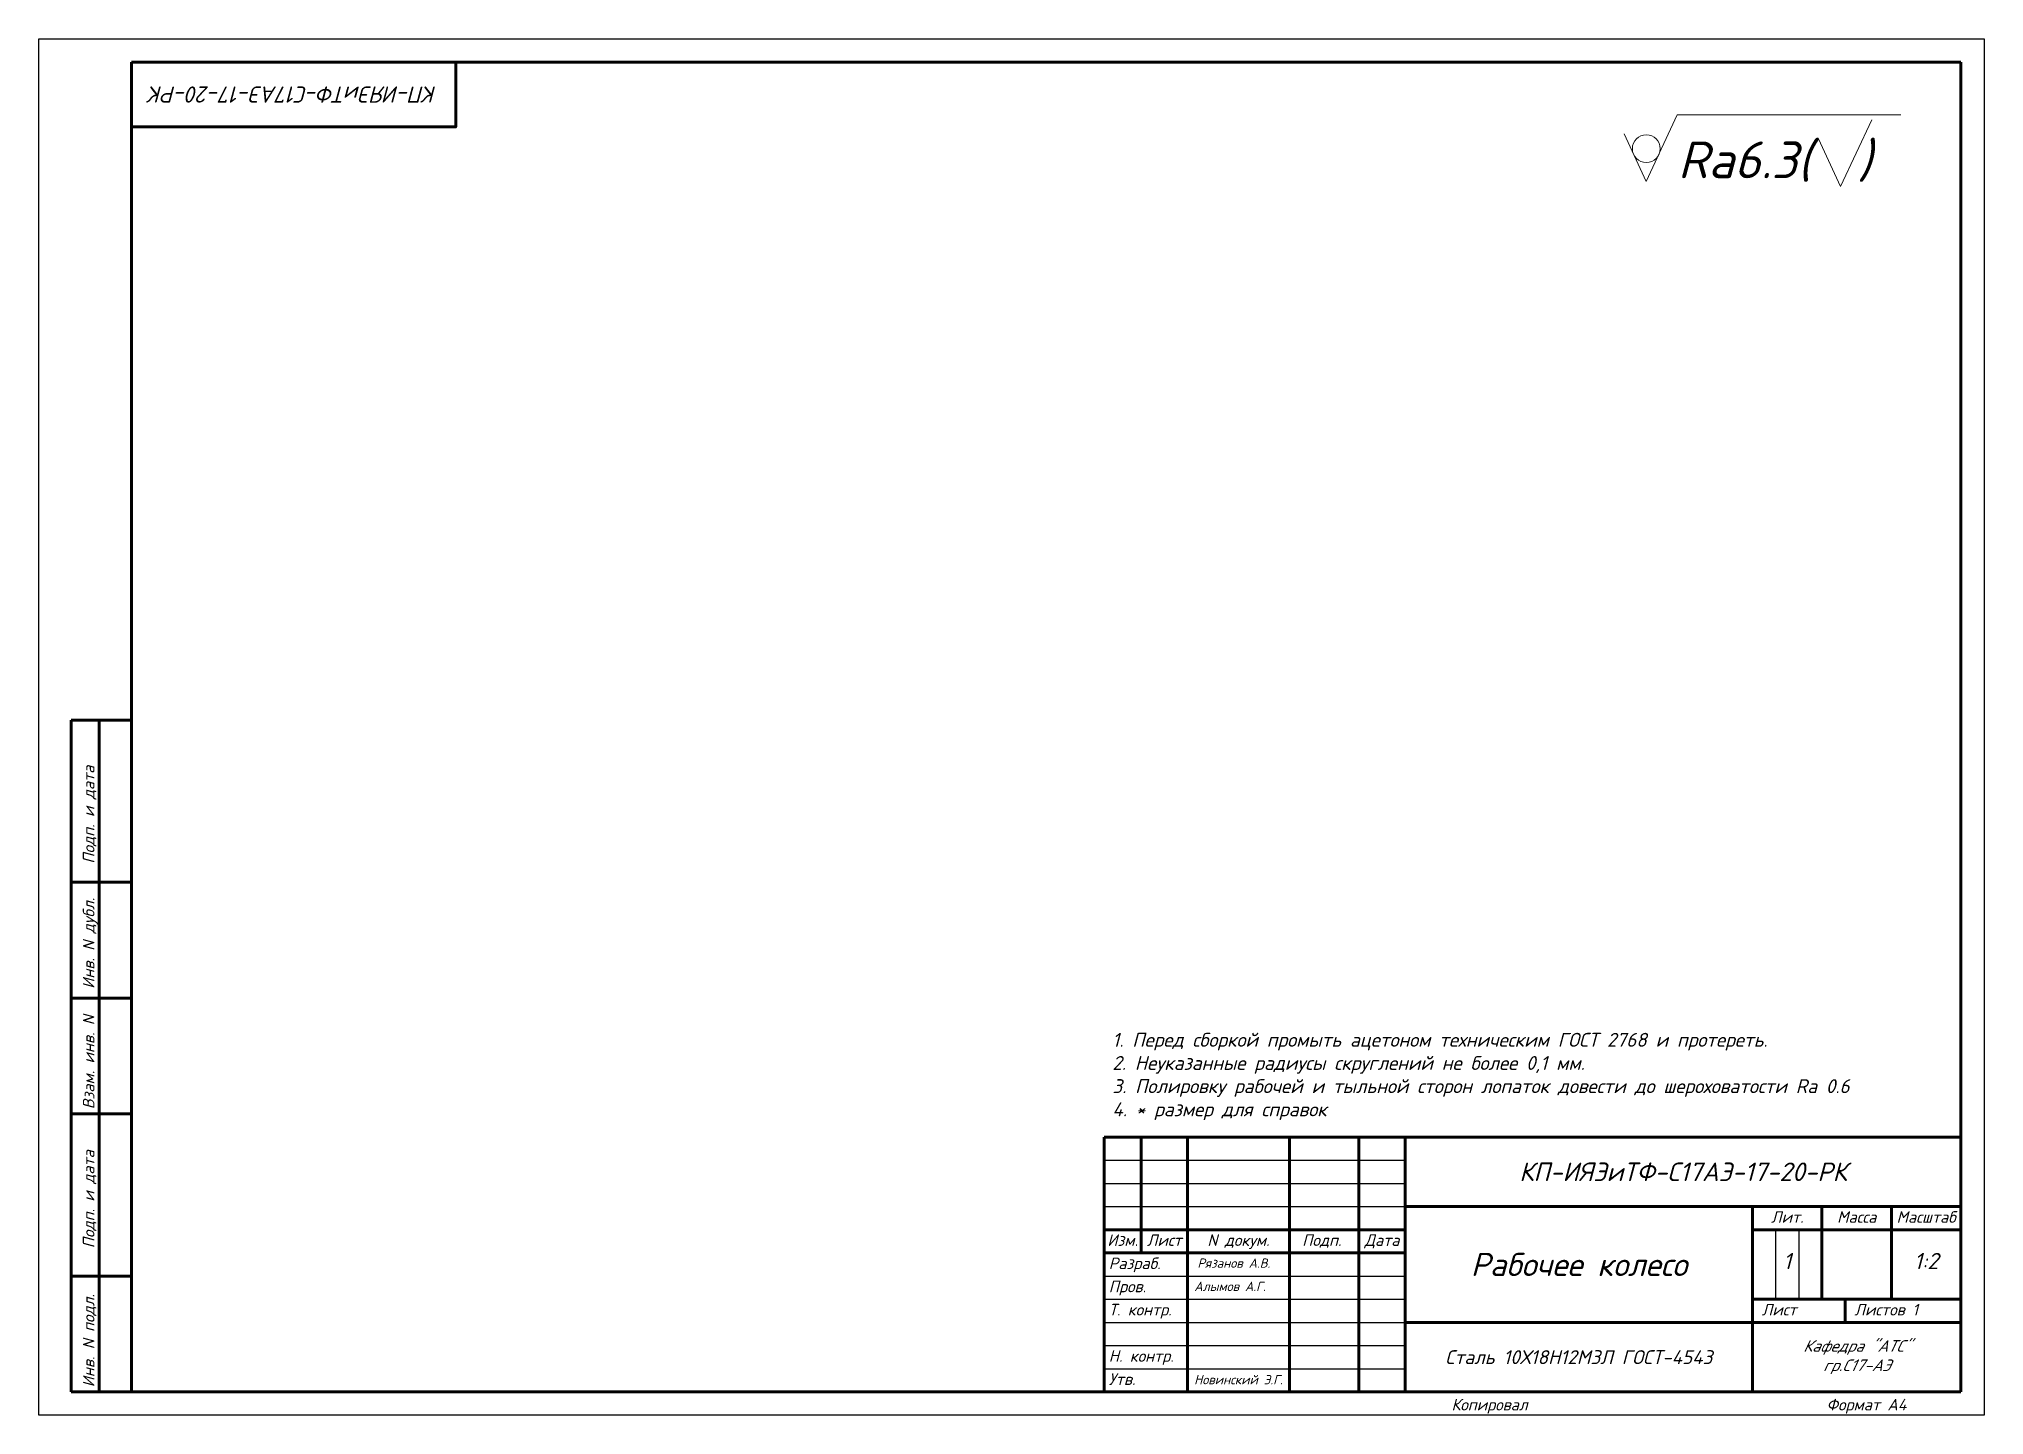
# Paper-space layout 'А3_Н' of a CAD drawing. Header units: millimetres. Extents: x -5 to 415, y -5 to 292.
import ezdxf
from ezdxf.enums import TextEntityAlignment as Align

# ---------------------------------------------------------------- set-up
doc = ezdxf.new("R2010")
doc.units = ezdxf.units.MM
doc.layers.get('0').update_dxf_attribs({"lineweight": 53})
doc.layers.add('АТРИБУТЫ', color=250, linetype='Continuous')
doc.layers.add('РАМКА', color=7, linetype='Continuous')
doc.layers.add('Размеры', color=7, linetype='Continuous', lineweight=20)
doc.layers.add('Штриховка', color=7, linetype='Continuous', lineweight=20)
doc.styles.add('ADRF1', font='isocpeur.ttf', dxfattribs={"oblique": 15})
doc.styles.add('Frame', font='isocpeur.ttf', dxfattribs={"oblique": 25, "height": 2.5})
doc.styles.add('Размеры', font='isocpeur.ttf', dxfattribs={"oblique": 15})

# ---------------------------------------------------------------- blocks, each defined once
blk = doc.blocks.new('РАМКА_1')
at = {"layer": 'РАМКА'}
for p, q in [((0, 297), (420, 297)), ((0, 0), (0, 297)), ((420, 297), (420, 0)), ((230, 55), (295, 55)), ((230, 50), (295, 50)), ((230, 45), (295, 45)), ((375, 40), (375, 25)), ((380, 40), (380, 25)), ((230, 30), (295, 30)), ((230, 25), (295, 25)), ((230, 20), (295, 20)), ((230, 15), (295, 15)), ((230, 10), (295, 10)), ((420, 0), (0, 0))]:
    blk.add_line(p, q, dxfattribs=at)
at = {"layer": 'РАМКА', "lineweight": 60}
for p, q in [((20, 292), (415, 292)), ((20, 292), (415, 292)), ((20, 5), (20, 292)), ((90, 288), (90, 292)), ((415, 292), (415, 5)), ((7, 5), (7, 150)), ((20, 150), (7, 150)), ((13, 5), (13, 150)), ((20, 115), (7, 115)), ((20, 90), (7, 90)), ((20, 65), (7, 65)), ((415, 60), (230, 60)), ((230, 60), (230, 5)), ((238, 60), (238, 35)), ((248, 60), (248, 5)), ((270, 60), (270, 5)), ((285, 60), (285, 5)), ((295, 60), (295, 5)), ((295, 45), (415, 45)), ((370, 45), (370, 5)), ((385, 45), (385, 25)), ((400, 45), (400, 25)), ((230, 40), (295, 40)), ((370, 40), (415, 40)), ((230, 35), (295, 35)), ((20, 30), (7, 30)), ((370, 25), (415, 25)), ((390, 25), (390, 20)), ((295, 20), (415, 20)), ((230, 5), (7, 5)), ((415, 5), (230, 5))]:
    blk.add_line(p, q, dxfattribs=at)
blk.add_lwpolyline([(20, 292), (90, 292), (90, 278), (20, 278)], close=True, dxfattribs=at)
at = {"layer": 'АТРИБУТЫ', "style": 'ADRF1', "oblique": 15, "flags": 8}
blk.add_attdef('DOCUMENT(В)', text='', height=5, rotation=180, dxfattribs=at).set_placement((58.62, 287.69), align=Align.CENTER)
for tag, height, p in [('DOCUMENT', 5, (355.77, 50.55)), ('NAME', 5, (332.5, 30)), ('LITER_1', 3.5, (372.5, 31.5)), ('LITER_2', 3.5, (377.5, 31.5)), ('LITER_3', 3.5, (382.5, 31.5)), ('MASS', 3.5, (392.5, 31.5)), ('SCALE', 3.5, (407.5, 31.5)), ('MATERIAL', 3.5, (332.5, 11.5)), ('DIFF_INDEX', 3.5, (393, 11.5))]:
    blk.add_attdef(tag, text='', height=height, dxfattribs=at).set_placement(p, align=Align.CENTER)
for tag, p in [('DEVELOPED_BY', (248.82, 31.5)), ('CHECKED_BY', (248.82, 26.5)), ('TECH_CONTR', (248.82, 21.5)), ('PAGE_NO', (381, 21.5)), ('PAGES_AMOUNT', (404.5, 21.5)), ('AUX_LEFT', (231, 16.5)), ('AUX_RIGHT', (248.82, 16.5)), ('NOM_CONTR', (248.82, 11.5)), ('APPROVED_BY', (248.82, 6.5))]:
    blk.add_attdef(tag, p, '', height=2.5, dxfattribs=at)
for tag, width, p, p2 in [('DEV_DATE', 1.155323, (285, 31.5), (294.53, 31.5)), ('CHK_DATE', 0.5625, (285, 26.5), (294, 26.5)), ('T_CONTR_DATE', 0.371134, (285, 21.5), (294, 21.5)), ('AUX_DATE', 0.537313, (285, 16.5), (294, 16.5)), ('NOM_CONTR_DATE', 0.315789, (285, 11.5), (294, 11.5)), ('APPROVED_DATE', 0.339623, (285, 6.5), (294, 6.5))]:
    blk.add_attdef(tag, text='', height=2.5, dxfattribs=dict(at, width=width)).set_placement(p, p2, align=Align.FIT)
at = {"layer": 'РАМКА', "style": 'ADRF1', "oblique": 15}
for s, p in [('Подп. и дата', (12, 119)), ('Инв. N дубл.', (12, 92)), ('Взам. инв. N', (12, 66)), ('Подп. и дата', (12, 36)), ('Инв. N подл.', (12, 6))]:
    blk.add_text(s, height=2.5, rotation=90, dxfattribs=at).set_placement(p)
for s, p in [('Лит.', (377.5, 41.5)), ('Масса', (392.5, 41.5)), ('Масштаб', (407.5, 41.5)), ('Изм.', (234, 36.5)), ('Лист', (243, 36.5)), ('N докум.', (259, 36.5)), ('Подп.', (277, 36.5)), ('Дата', (290, 36.5))]:
    blk.add_text(s, height=2.5, dxfattribs=at).set_placement(p, align=Align.CENTER)
for s, p in [('Разраб.', (231, 31.5)), ('Пров.', (231, 26.5)), ('Т. контр.', (231, 21.5)), ('Лист', (372, 21.5)), ('Листов', (392, 21.5)), ('Н. контр.', (231, 11.5)), ('Утв.', (231, 6.5)), ('Копировал', (305, 1)), ('Формат A4', (386, 1))]:
    blk.add_text(s, height=2.5, dxfattribs=at).set_placement(p)

psp = doc.layouts.new('А3_Н')

# ---------------------------------------------------------------- linework, layer by layer
at = {"layer": 'Размеры'}
for p, q in [((342.01, 261.22), (348.71, 275.6)), ((348.71, 275.6), (397.01, 275.6)), ((383.98, 260.16), (390.68, 274.53)), ((342.01, 261.22), (337.22, 271.49)), ((383.98, 260.16), (379.19, 270.43))]:
    psp.add_line(p, q, dxfattribs=at)
psp.add_circle((342.01, 268.32), 3, dxfattribs=at)

# ---------------------------------------------------------------- block references
at = {"layer": 'РАМКА'}
ref = psp.add_blockref('РАМКА_1', (-5.05, -4.99), dxfattribs=at)
ref.add_attrib('LITER_2', '1', dxfattribs={"layer": 'АТРИБУТЫ', "height": 3.5, "style": 'ADRF1', "oblique": 15}).set_placement((372.45, 26.51), align=Align.CENTER)
ref.add_attrib('PAGES_AMOUNT', '1', (399.45, 16.51), dxfattribs={"layer": 'АТРИБУТЫ', "height": 2.5, "style": 'ADRF1', "oblique": 15})
ref.add_attrib('SCALE', '1:2', dxfattribs={"layer": 'АТРИБУТЫ', "height": 3.5, "style": 'ADRF1', "oblique": 15}).set_placement((402.45, 26.51), align=Align.CENTER)

# ---------------------------------------------------------------- texts
at = {"layer": 'Размеры'}
for s, insert, char_height, width, attachment_point, style in [('Ra6.3(  )', (348.82, 269.88), 7.93, 47.672, 1, 'Размеры'), ('Кафедра "АТС"\\Pгр.С17-АЭ', (387.45, 7.51), 2.5, 45, 5, 'Frame')]:
    psp.add_mtext(s, dxfattribs=dict(at, insert=insert, char_height=char_height, width=width, attachment_point=attachment_point, style=style))
at = {"layer": 'РАМКА', "style": 'Размеры'}
for s, insert, char_height, width, attachment_point in [('{\\H1.201x;1. Перед сборкой промыть ацетоном техническим ГОСТ 2768 и протереть.\\P2. Неуказанные радиусы скруглений не более 0,1 мм.\\P3\\H0.99995x;. Полировку рабочей и тыльной сторон лопаток довести до шероховатости Ra 0.6\\P4. * размер для справок}', (226.73, 77.5), 2.4988, 170.5602, 1), ('Сталь 10Х18Н12М3Л ГОСТ-4543', (327.45, 7.51), 3, 75, 5)]:
    psp.add_mtext(s, dxfattribs=dict(at, insert=insert, char_height=char_height, width=width, attachment_point=attachment_point))
at = {"layer": 'Штриховка', "insert": (49.95, 280.01), "char_height": 3.5, "width": 70, "attachment_point": 5, "rotation": 180, "style": 'Размеры'}
psp.add_mtext('КП-ИЯЭиТФ-С17АЭ-17-20-РК', dxfattribs=at)
at = {"layer": 'Штриховка', "style": 'Размеры'}
for s, insert, char_height, width, attachment_point in [('КП-ИЯЭиТФ-С17АЭ-17-20-РК', (349.95, 47.51), 4, 120, 5), ('Рабочее колесо', (327.45, 27.51), 5, 75, 5), ('Рязанов А.В.', (245.1, 28.8), 2, 118.0616, 1), ('Алымов А.Г.', (244.42, 23.78), 2, 118.0616, 1), ('Новинский Э.Г.', (244.39, 3.65), 2, 118.0616, 1)]:
    psp.add_mtext(s, dxfattribs=dict(at, insert=insert, char_height=char_height, width=width, attachment_point=attachment_point))

# ---------------------------------------------------------------- viewports
at = {"layer": '0', "view_target_point": (371.958, 260.588)}
psp.add_viewport(center=(212.45, 143.51), size=(395, 287), view_center_point=(24.336, 7.492), view_height=577.87581, dxfattribs=at)

doc.saveas('drawing.dxf')
